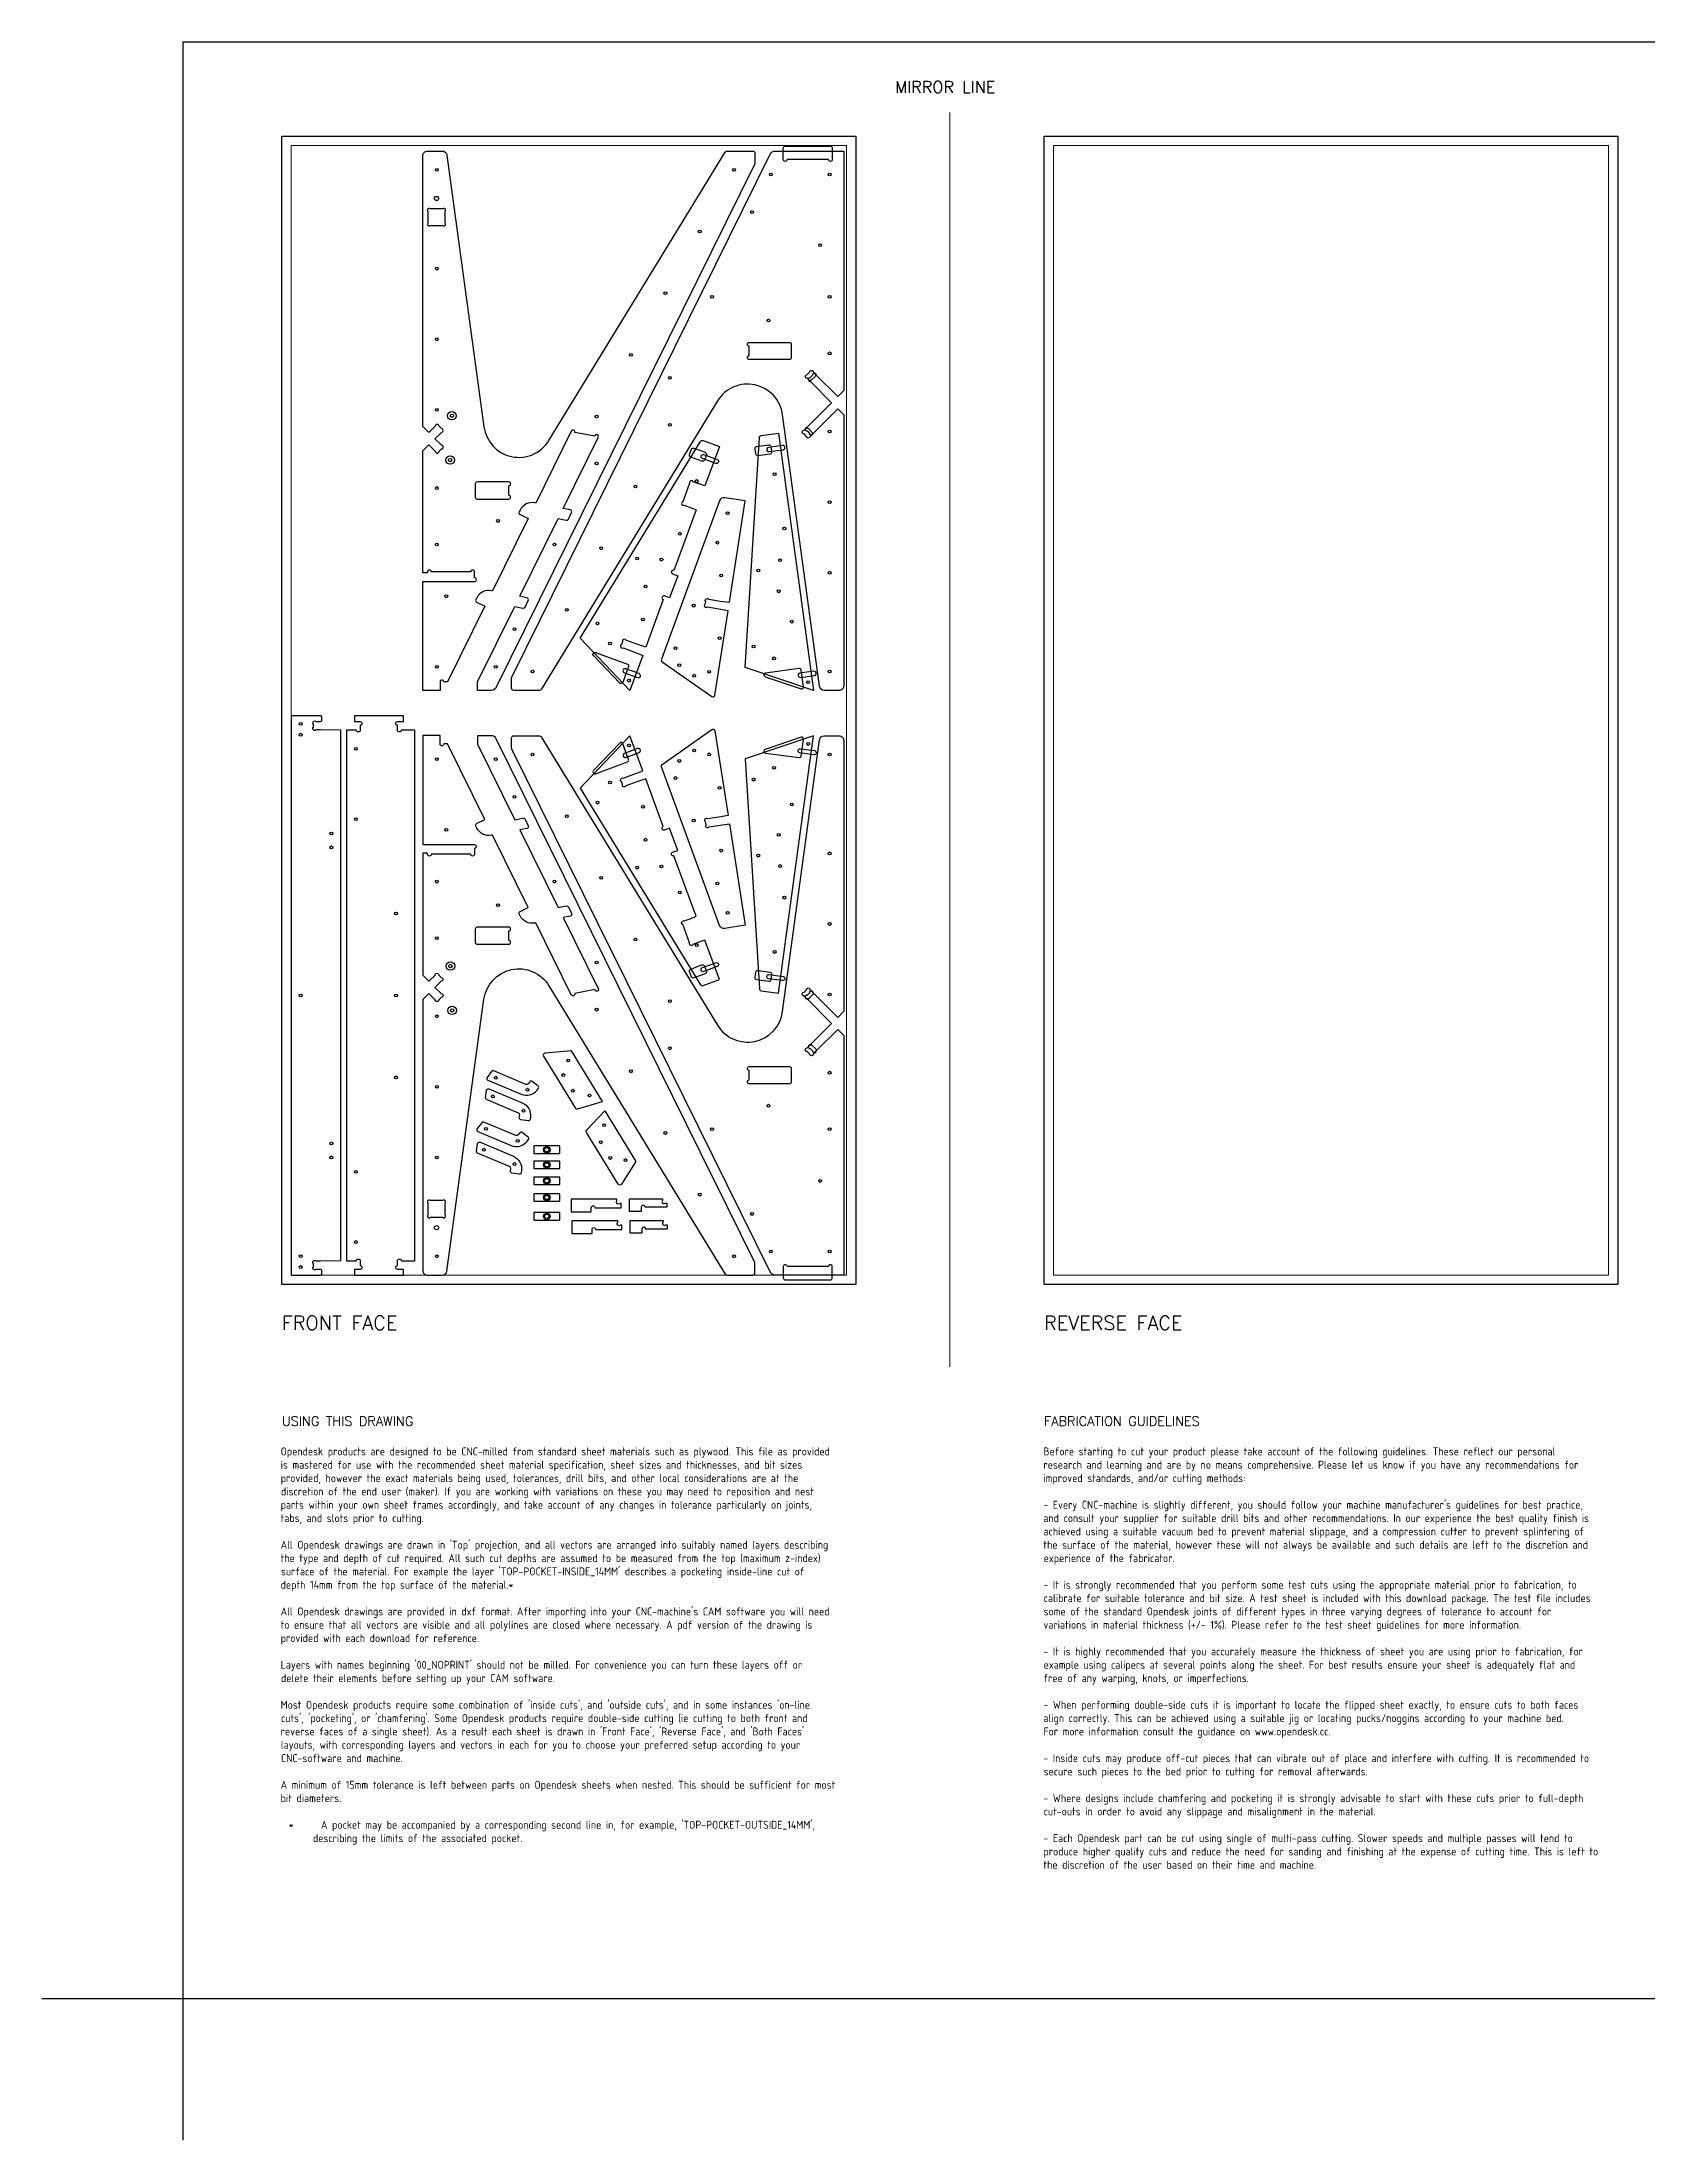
# Model space of a CAD drawing. Header units: millimetres. Extents: x -300 to 5880, y -300 to 4158.
# Drawn here: x -300 to 3112, y -300 to 4158 of the extents above; entities that cross this region are included whole.
import ezdxf
from ezdxf.enums import TextEntityAlignment as Align

# ---------------------------------------------------------------- set-up
doc = ezdxf.new("R2010")
doc.units = ezdxf.units.MM
doc.layers.add('00-NOPRINT_TEXT', color=7, linetype='Continuous', lineweight=25)
doc.layers.add('00_NOPRINT_TOLERANCE', color=7, linetype='Continuous', lineweight=5)
for name, color, linetype, lineweight, true_color in [('BOARD_$TH-NOMINAL', 3, 'Continuous', 30, 0x00ff00), ('TOP-CUT-INSIDE_18.000MM', 1, 'Continuous', 25, 0xff1c00), ('TOP-CUT-OUTSIDE_18.000MM', 220, 'Continuous', 25, 0xff00d1), ('TOP-HOLE-6.000MM-DIAM_14.000MM', 220, 'Continuous', 25, 0xff00c7), ('TOP-HOLE-6.000MM-DIAM_18.000MM', 3, 'Continuous', 25, 0x00ff0c), ('TOP-HOLE-6.000MM-DIAM_5.000MM', 220, 'Continuous', 25, 0xff00de), ('TOP-HOLE-7.000MM-DIAM_18.000MM', 3, 'Continuous', 25, 0x00ff0c), ('TOP-HOLE-9.000MM-DIAM_14.000MM', 220, 'Continuous', 25, 0xff00c7), ('TOP-HOLE-9.000MM-DIAM_18.000MM', 3, 'Continuous', 25, 0x00ff0c), ('TOP-POCKET-INSIDE_1.000MM', 3, 'Continuous', 25, 0x0eff00), ('TOP-POCKET-INSIDE_12.000MM', 140, 'Continuous', 25, 0x00b1ff), ('TOP-POCKET-INSIDE_4.000MM', 160, 'Continuous', 25, 0x0026ff), ('TOP-POCKET-INSIDE_9.000MM', 60, 'Continuous', 25, 0xb0ff00), ('TOP-POCKET-OUTSIDE_1.000MM', 60, 'Continuous', 25, 0xb2ff00)]:
    doc.layers.add(name, color=color, linetype=linetype, lineweight=lineweight, true_color=true_color)
doc.styles.add('OD-ISOCP-17_240', font='isocp.shx')
doc.styles.add('OD-ISOCP-17_241', font='isocp.shx')
doc.styles.add('OD-ISOCP-17_242', font='isocp.shx')
doc.styles.add('OD-ISOCP-17_243', font='isocp.shx')
doc.styles.add('OD-ISOCP-17_244', font='isocp.shx')
doc.styles.add('OD-ISOCP-17_245', font='isocp.shx')
doc.styles.add('OD-ISOCP-17_246', font='isocp.shx')
doc.styles.add('OD-ISOCP-17_247', font='isocp.shx')
doc.styles.add('OD-ISOCP-17_248', font='isocp.shx')
doc.styles.add('OD-ISOCP-17_249', font='isocp.shx')
doc.styles.add('OD-ISOCP-17_250', font='isocp.shx')
doc.styles.add('OD-ISOCP-17_251', font='isocp.shx')
doc.styles.add('OD-ISOCP-17_252', font='isocp.shx')
doc.styles.add('OD-ISOCP-17_253', font='isocp.shx')
doc.styles.add('OD-ISOCP-17_254', font='isocp.shx')
doc.styles.add('OD-ISOCP-17_255', font='isocp.shx')
doc.styles.add('OD-ISOCP-17_256', font='isocp.shx')
doc.styles.add('OD-ISOCP-17_257', font='isocp.shx')
doc.styles.add('OD-ISOCP-17_258', font='isocp.shx')
doc.styles.add('OD-ISOCP-17_259', font='isocp.shx')
doc.styles.add('OD-ISOCP-17_260', font='isocp.shx')
doc.styles.add('OD-ISOCP-17_261', font='isocp.shx')
doc.styles.add('OD-ISOCP-17_262', font='isocp.shx')
doc.styles.add('OD-ISOCP-17_263', font='isocp.shx')
doc.styles.add('OD-ISOCP-17_264', font='isocp.shx')
doc.styles.add('OD-ISOCP-17_265', font='isocp.shx')
doc.styles.add('OD-ISOCP-17_266', font='isocp.shx')
doc.styles.add('OD-ISOCP-17_267', font='isocp.shx')
doc.styles.add('OD-ISOCP-17_268', font='isocp.shx')
doc.styles.add('OD-ISOCP-17_269', font='isocp.shx')
doc.styles.add('OD-ISOCP-17_270', font='isocp.shx')
doc.styles.add('OD-ISOCP-17_271', font='isocp.shx')
doc.styles.add('OD-ISOCP-17_272', font='isocp.shx')
doc.styles.add('OD-ISOCP-17_273', font='isocp.shx')
doc.styles.add('OD-ISOCP-17_274', font='isocp.shx')
doc.styles.add('OD-ISOCP-17_275', font='isocp.shx')
doc.styles.add('OD-ISOCP-17_276', font='isocp.shx')
doc.styles.add('OD-ISOCP-17_277', font='isocp.shx')
doc.styles.add('OD-ISOCP-17_278', font='isocp.shx')
doc.styles.add('OD-ISOCP-17_279', font='isocp.shx')
doc.styles.add('OD-ISOCP-17_280', font='isocp.shx')
doc.styles.add('OD-ISOCP-17_281', font='isocp.shx')
doc.styles.add('OD-ISOCP-17_282', font='isocp.shx')
doc.styles.add('OD-ISOCP-17_283', font='isocp.shx')
doc.styles.add('OD-ISOCP-17_284', font='isocp.shx')
doc.styles.add('OD-ISOCP-17_285', font='isocp.shx')
doc.styles.add('OD-ISOCP-17_286', font='isocp.shx')
doc.styles.add('OD-ISOCP-17_287', font='isocp.shx')
doc.styles.add('OD-ISOCP-17_288', font='isocp.shx')
doc.styles.add('OD-SIMPLEX-20_87', font='simplex.shx')
doc.styles.add('OD-SIMPLEX-20_88', font='simplex.shx')
doc.styles.add('OD-SIMPLEX-25_89', font='simplex.shx')
doc.styles.add('OD-SIMPLEX-30_88', font='simplex.shx')
doc.styles.add('OD-SIMPLEX-30_89', font='simplex.shx')

# ---------------------------------------------------------------- blocks, each defined once
blk = doc.blocks.new('Borders Opendesk_7')
at = {"layer": '00-NOPRINT_TEXT'}
for p, q in [((0, 4158), (5880, 4158)), ((0, 0), (0, 4158)), ((0, 0), (-300, 0)), ((0, -300), (0, 0)), ((5880, 0), (0, 0))]:
    blk.add_line(p, q, dxfattribs=at)
at = {"layer": '00_NOPRINT_TOLERANCE', "ltscale": 0.379043}
blk.add_line((1630, 1343.2), (1630, 4008), dxfattribs=at)
at = {"layer": '00_NOPRINT_TOLERANCE', "ltscale": 0.379202}
for p, q in [((210, 3958), (1430, 3958)), ((210, 1518), (210, 3958)), ((1430, 3958), (1430, 1518)), ((1830, 3958), (3050, 3958)), ((1830, 1518), (1830, 3958)), ((3050, 3958), (3050, 1518)), ((1430, 1518), (210, 1518)), ((3050, 1518), (1830, 1518))]:
    blk.add_line(p, q, dxfattribs=at)
at = {"layer": '00_NOPRINT_TOLERANCE', "ltscale": 0.380876}
for p, q in [((230, 3938), (1410, 3938)), ((1850, 3938), (3030, 3938)), ((1410, 1538), (230, 1538)), ((3030, 1538), (1850, 1538))]:
    blk.add_line(p, q, dxfattribs=at)
at = {"layer": '00_NOPRINT_TOLERANCE', "ltscale": 0.380023}
for p, q in [((230, 1538), (230, 3938)), ((1410, 3938), (1410, 1538)), ((1850, 1538), (1850, 3938)), ((3030, 3938), (3030, 1538))]:
    blk.add_line(p, q, dxfattribs=at)
at = {"layer": 'BOARD_$TH-NOMINAL'}
for p, q in [((210, 3958), (1430, 3958)), ((210, 1518), (210, 3958)), ((1430, 3958), (1430, 1518)), ((1830, 3958), (3050, 3958)), ((1830, 1518), (1830, 3958)), ((3050, 3958), (3050, 1518)), ((1430, 1518), (210, 1518)), ((3050, 1518), (1830, 1518))]:
    blk.add_line(p, q, dxfattribs=at)
at = {"layer": '00-NOPRINT_TEXT', "style": 'OD-SIMPLEX-25_89'}
blk.add_text('MIRROR LINE', height=25, dxfattribs=at).set_placement((1513.3, 4049.9))
at = {"layer": '00-NOPRINT_TEXT', "color": 7}
for s, height, style, p in [('FRONT FACE', 30, 'OD-SIMPLEX-30_89', (210, 1451.3)), ('REVERSE FACE', 30, 'OD-SIMPLEX-30_88', (1830, 1451.3)), ('USING THIS DRAWING', 20, 'OD-SIMPLEX-20_88', (210, 1237.4)), ('FABRICATION GUIDELINES', 20, 'OD-SIMPLEX-20_87', (1830, 1237.4))]:
    blk.add_text(s, height=height, dxfattribs=dict(at, style=style)).set_placement(p, align=Align.TOP_LEFT)
for s, style, p in [('Opendesk products are designed to be CNC-milled from standard sheet materials such as plywood. This file as provided', 'OD-ISOCP-17_265', (207.4, 1154.7)), ('Before starting to cut your product please take account of the following guidelines. These reflect our personal', 'OD-ISOCP-17_240', (1828.7, 1154.7)), ('is mastered for use with the recommended sheet material specification, sheet sizes and thicknesses, and bit sizes', 'OD-ISOCP-17_266', (207.4, 1126.3)), ('provided, however the exact materials being used, tolerances, drill bits, and other local considerations are at the', 'OD-ISOCP-17_267', (207.4, 1098)), ('research and learning and are by no means comprehensive. Please let us know if you have any recommendations for', 'OD-ISOCP-17_241', (1828.7, 1126.3)), ('improved standards, and/or cutting methods:', 'OD-ISOCP-17_242', (1828.7, 1098)), ('discretion of the end user (maker). If you are working with variations on these you may need to reposition and nest', 'OD-ISOCP-17_268', (208.1, 1069.7)), ('tabs, and slots prior to cutting.', 'OD-ISOCP-17_270', (207.4, 1013)), ('parts within your own sheet frames accordingly, and take account of any changes in tolerance particularly on joints,', 'OD-ISOCP-17_269', (207.4, 1041.3)), ("- Every CNC-machine is slightly different, you should follow your machine manufacturer's guidelines for best practice,", 'OD-ISOCP-17_243', (1828.7, 1041.3)), ('and consult your supplier for suitable drill bits and other recommendations. In our experience the best quality finish is', 'OD-ISOCP-17_244', (1828.7, 1013)), ('achieved using a suitable vacuum bed to prevent material slippage, and a compression cutter to prevent splintering of', 'OD-ISOCP-17_245', (1828.7, 984.7)), ('the type and depth of cut required. All such cut depths are assumed to be measured from the top (maximum z-index)', 'OD-ISOCP-17_272', (207.4, 928)), ("All Opendesk drawings are drawn in 'Top' projection, and all vectors are arranged into suitably named layers describing", 'OD-ISOCP-17_271', (207.4, 956.3)), ('the surface of the material, however these will not always be available and such details are left to the discretion and', 'OD-ISOCP-17_246', (1828.7, 956.3)), ('experience of the fabricator.', 'OD-ISOCP-17_247', (1829.2, 928)), ("surface of the material. For example the layer 'TOP-POCKET-INSIDE_14MM' describes a pocketing inside-line cut of", 'OD-ISOCP-17_273', (208, 899.7)), ('depth 14mm from the top surface of the material.*', 'OD-ISOCP-17_274', (207.4, 871.3)), ('- It is strongly recommended that you perform some test cuts using the appropriate material prior to fabrication, to', 'OD-ISOCP-17_248', (1828.7, 871.3)), ('calibrate for suitable tolerance and bit size. A test sheet is included with this download package. The test file includes', 'OD-ISOCP-17_249', (1829.3, 843)), ('to ensure that all vectors are visible and all polylines are closed where necessary. A pdf version of the drawing is', 'OD-ISOCP-17_276', (207.4, 786.3)), ("All Opendesk drawings are provided in dxf format. After importing into your CNC-machine's CAM software you will need", 'OD-ISOCP-17_275', (207.4, 814.7)), ('variations in material thickness (+/- 1%). Please refer to the test sheet guidelines for more information.', 'OD-ISOCP-17_251', (1828.7, 786.3)), ('some of the standard Opendesk joints of different types in three varying degrees of tolerance to account for', 'OD-ISOCP-17_250', (1829.2, 814.7)), ('provided with each download for reference.', 'OD-ISOCP-17_277', (207.4, 758)), ("Layers with names beginning '00_NOPRINT' should not be milled. For convenience you can turn these layers off or", 'OD-ISOCP-17_278', (207.4, 701.3)), ('- It is highly recommended that you accurately measure the thickness of sheet you are using prior to fabrication, for', 'OD-ISOCP-17_252', (1828.7, 729.7)), ('example using calipers at several points along the sheet. For best results ensure your sheet is adequately flat and', 'OD-ISOCP-17_253', (1829.2, 701.3)), ('delete their elements before setting up your CAM software.', 'OD-ISOCP-17_279', (208.1, 673)), ('free of any warping, knots, or imperfections.', 'OD-ISOCP-17_254', (1828.7, 673)), ("Most Opendesk products require some combination of 'inside cuts', and 'outside cuts', and in some instances 'on-line", 'OD-ISOCP-17_280', (207.4, 616.3)), ('- When performing double-side cuts it is important to locate the flipped sheet exactly, to ensure cuts to both faces', 'OD-ISOCP-17_255', (1828.7, 616.3)), ("reverse faces of a single sheet). As a result each sheet is drawn in 'Front Face', 'Reverse Face', and 'Both Faces'", 'OD-ISOCP-17_282', (207.4, 559.7)), ("cuts', 'pocketing', or 'chamfering'. Some Opendesk products require double-side cutting (ie cutting to both front and", 'OD-ISOCP-17_281', (208.1, 588)), ('align correctly. This can be achieved using a suitable jig or locating pucks/noggins according to your machine bed.', 'OD-ISOCP-17_256', (1828.7, 588)), ('layouts, with corresponding layers and vectors in each for you to choose your preferred setup according to your', 'OD-ISOCP-17_283', (207.8, 531.3)), ('For more information consult the guidance on www.opendesk.cc.', 'OD-ISOCP-17_257', (1828.7, 559.7)), ('CNC-software and machine.', 'OD-ISOCP-17_284', (208.2, 503)), ('- Inside cuts may produce off-cut pieces that can vibrate out of place and interfere with cutting. It is recommended to', 'OD-ISOCP-17_258', (1828.7, 503)), ('secure such pieces to the bed prior to cutting for removal afterwards.', 'OD-ISOCP-17_259', (1829.2, 474.7)), ('A minimum of 15mm tolerance is left between parts on Opendesk sheets when nested. This should be sufficient for most', 'OD-ISOCP-17_285', (207.4, 446.3)), ('bit diameters.', 'OD-ISOCP-17_286', (207.4, 418)), ('- Where designs include chamfering and pocketing it is strongly advisable to start with these cuts prior to full-depth', 'OD-ISOCP-17_260', (1828.7, 418)), ('cut-outs in order to avoid any slippage and misalignment in the material.', 'OD-ISOCP-17_261', (1829.3, 389.7)), ("*      A pocket may be accompanied by a corresponding second line in, for example, 'TOP-POCKET-OUTSIDE_14MM',", 'OD-ISOCP-17_287', (224.4, 361.3)), ('describing the limits of the associated pocket.', 'OD-ISOCP-17_288', (276.1, 333)), ('- Each Opendesk part can be cut using single of multi-pass cutting. Slower speeds and multiple passes will tend to', 'OD-ISOCP-17_262', (1828.7, 333)), ('produce higher quality cuts and reduce the need for sanding and finishing at the expense of cutting time. This is left to', 'OD-ISOCP-17_263', (1828.7, 304.7)), ('the discretion of the user based on their time and machine.', 'OD-ISOCP-17_264', (1828.7, 276.3))]:
    blk.add_text(s, height=17, dxfattribs=dict(at, style=style)).set_placement(p)

msp = doc.modelspace()

# ---------------------------------------------------------------- linework, layer by layer
at = {"layer": 'TOP-CUT-INSIDE_18.000MM'}
for points in [[(551.3, 3803.3), (526.2, 3803.3, 1.000177), (520.5, 3797.6), (520.5, 3773.7, 1.000177), (526.2, 3768.1), (551.3, 3768.1, 1.000177), (556.9, 3773.7), (556.9, 3797.6, 1.000151)], [(621, 3190.8, 0.414214), (625, 3186.8), (692.2, 3186.8, 1), (692.2, 3194.8), (692.2, 3215.2, 1), (692.2, 3223.2), (625, 3223.2, 0.414214), (621, 3219.2)], [(692.2, 2248.9), (692.2, 2269.1, 1), (692.2, 2277.1), (625, 2277.1, 0.414214), (621, 2273.1), (621, 2244.9, 0.414214), (625, 2240.9), (692.2, 2240.9, 1)]]:
    msp.add_lwpolyline(points, format="xyb", close=True, dxfattribs=at)
msp.add_lwpolyline([(526.2, 1660.8), (551.3, 1660.8, 1), (556.9, 1666.4), (556.9, 1690.3, 1), (551.3, 1696), (526.2, 1696, 1), (520.5, 1690.3), (520.5, 1666.4, 1), (526.2, 1660.8)], format="xyb", dxfattribs=at)
at = {"layer": 'TOP-CUT-OUTSIDE_18.000MM'}
for points in [[(716.4, 3163.3), (714.4, 3159.3, 0.414214), (716.2, 3153.9), (733.5, 3145.4), (657.5, 2991.8), (655.5, 2992.1, 0.339454), (624.2, 2976.7), (622.2, 2972.7, 0.414214), (624, 2967.4), (641.2, 2958.9), (561.8, 2798.2), (554.2, 2798.2, 1), (546.2, 2798.2), (546.2, 2780.2), (509.5, 2780.2), (509.5, 3011.4), (619.5, 3011.4, 1), (619.5, 3019.4), (619.5, 3031.8, 1), (611.5, 3031.8), (527.5, 3031.8, 1), (519.5, 3031.8), (519.5, 3029.8), (509.5, 3029.8), (509.5, 3289.1), (522.4, 3301.9), (536, 3288.3, 1), (544, 3288.3), (549, 3293.3, 1), (549, 3301.3), (535.4, 3314.9), (549, 3328.5, 1.000151), (549, 3336.5), (544, 3341.6, 1), (536, 3341.6), (522.4, 3328), (509.5, 3340.8), (509.5, 3916.3, -0.414214), (519.5, 3926.3), (550.8, 3926.3, -0.375079), (560.7, 3917.6), (639.4, 3340.2, 0.705335), (777.7, 3311.2), (1152.6, 3924.1, -0.261164), (1156.4, 3926.3), (1210.9, 3926.3, -0.414214), (1215.4, 3921.8), (1215.4, 3899.9, -0.115262), (1214.9, 3897.9), (665.8, 2786.9, -0.285329), (655.1, 2780.2), (625.8, 2780.2), (625.8, 2798.2), (705.1, 2958.6), (722.4, 2955.1, 0.339454), (726.8, 2957.3), (733.7, 2971.4, 0.493145), (730.9, 2977.1), (715.7, 2980.1), (797.3, 3145.1), (814.6, 3141.7, 0.339454), (819, 3143.8), (825.9, 3157.9, 0.493145), (823.1, 3163.6), (808, 3166.7), (882.5, 3317.5, 1.140281), (875, 3320.1), (832.7, 3328.5, 0.876976), (825.2, 3331.1), (749.7, 3178.3), (747.7, 3178.7, 0.339454), (716.4, 3163.3)], [(934.2, 2883.4), (932.1, 2877.7, 1), (935.5, 2870.4), (958.3, 2862), (977.1, 2854.6), (949.8, 2780.2), (844.2, 2891.2), (1099.9, 3309.2, -0.35756), (1105.3, 3311), (1139.9, 3298.3), (1109.3, 3214.9), (1098.2, 3218.4), (1083.8, 3223.7, 1), (1076.5, 3220.4), (1062, 3180.9, 1), (1065.4, 3173.6), (1079.8, 3168.3), (1090.6, 3163.8), (1043.4, 3035.2, 1), (1040.6, 3027.7), (1051.4, 3023.7), (1034.2, 2976.8), (1023.4, 2980.8, 1), (1020.6, 2973.2), (983.4, 2871.9), (964.3, 2878.3), (941.4, 2886.7, 1), (934.2, 2883.4)], [(295, 2723, 0.414334), (292, 2726), (230, 2726), (230, 1538), (292, 1538, 0.414214), (295, 1541), (295, 1546.9, 0.414214), (292, 1549.9), (282.7, 1549.9, -1), (277, 1555.6), (277, 1562.2, -1), (282.7, 1567.9), (292, 1567.9), (335.2, 1568.7), (335.2, 2695.4), (292, 2696.1), (282.7, 2696.1, -1.000205), (277, 2701.8), (277, 2708.5, -0.999795), (282.7, 2714.1), (292, 2714.1, 0.414093), (295, 2717.1), (295, 2723)], [(655.5, 2472.4, -0.339454), (624.2, 2487.8), (622.2, 2491.8, -0.414214), (624, 2497.2), (641.2, 2505.7), (561.8, 2666.4), (554.2, 2666.4, -1), (546.2, 2666.4), (546.2, 2684.4), (509.5, 2684.4), (509.5, 2452.6), (619.5, 2452.6, -1), (619.5, 2444.6), (619.5, 2432.2, -1), (611.5, 2432.2), (527.5, 2432.2, -1), (519.5, 2432.2), (519.5, 2434.2), (509.5, 2434.2), (509.5, 2175), (522.4, 2162.1), (535.5, 2175.2, -1.000151), (543.5, 2175.2), (548.5, 2170.2, -1.000151), (548.5, 2162.2), (535.4, 2149.1), (548.6, 2135.9, -1.000151), (548.6, 2127.9), (543.6, 2122.9, -1.000151), (535.6, 2122.9), (522.4, 2136.1), (509.5, 2123.2), (509.5, 1547.8, 0.414214), (519.5, 1537.8), (550.8, 1537.8, 0.375079), (560.7, 1546.4), (639.4, 2123.8, -0.705335), (777.7, 2152.8), (1152.6, 1539.9, 0.261164), (1156.4, 1537.8), (1210.9, 1537.8, 0.414214), (1215.4, 1542.3), (1215.4, 1564.2, 0.115262), (1214.9, 1566.2), (665.8, 2677.2, 0.285329), (655.1, 2683.9), (625.8, 2683.9), (625.8, 2665.9), (705.1, 2505.5), (722.4, 2508.9, -0.339454), (726.8, 2506.8), (733.7, 2492.7, -0.493145), (730.9, 2487), (715.7, 2483.9), (797.3, 2318.9), (814.6, 2322.4, -0.339454), (819, 2320.2), (825.9, 2306.1, -0.493145), (823.1, 2300.4), (808, 2297.4), (882.5, 2146.5, -1.213538), (874.9, 2144.5), (832.7, 2136, -0.876976), (825.2, 2133.5), (749.7, 2286.2), (747.7, 2285.9, -0.339454), (716.4, 2301.3), (714.4, 2305.3, -0.414214), (716.2, 2310.6), (733.5, 2319.1), (657.5, 2472.8), (655.5, 2472.4)], [(1024.7, 1690.8), (1028, 1690.8), (1028, 1681.9), (982, 1681.9, 1), (974, 1681.9), (974, 1673.1), (949, 1673.1), (949, 1700.1), (1019, 1700.1), (1019, 1696.5, 1), (1024.7, 1690.8)], [(1025.9, 1644.6), (1029.2, 1644.6), (1029.2, 1635.7), (983.2, 1635.7, 1), (975.2, 1635.7), (975.2, 1626.9), (950.2, 1626.9), (950.2, 1653.9), (1020.2, 1653.9), (1020.2, 1650.3, 1), (1025.9, 1644.6)]]:
    msp.add_lwpolyline(points, format="xyb", dxfattribs=at)
for points in [[(698.4, 2806.6, -0.115262), (698.9, 2808.6), (1248, 3919.6, -0.285329), (1258.7, 3926.3), (1404.3, 3926.3), (1404.3, 3417.4), (1391.4, 3404.6), (1346, 3450, 1.000151), (1338, 3450), (1333, 3445, 1), (1333, 3437), (1378.4, 3391.5), (1326.3, 3339.4, 1), (1326.3, 3331.4), (1331.3, 3326.4, 1.000151), (1339.3, 3326.4), (1391.4, 3378.5), (1404.3, 3365.7), (1404.3, 2790.2, -0.414214), (1394.3, 2780.2), (1363, 2780.2, -0.375079), (1353.1, 2788.9), (1274.4, 3366.2, 0.705335), (1136.1, 3395.2), (761.2, 2782.4, -0.261164), (757.4, 2780.2), (702.9, 2780.2, -0.414214), (698.4, 2784.7)], [(1265.6, 3327.1), (1340.1, 2780.2), (1194.9, 2828.9), (1225.1, 3317.9, -0.35756), (1229, 3322.1)], [(1109.9, 2963.2), (1110.8, 2969.2, -1), (1117.3, 2973.9), (1141.4, 2970.1), (1161.4, 2967.5), (1194.9, 3182.9), (1151.3, 3189.7, 0.35756), (1140.3, 3183.3), (1016.7, 2846.3, 0.339454), (1018.3, 2841.1), (1123.6, 2767, 0.556021), (1130.6, 2770), (1158.6, 2949.3), (1138.7, 2952.9), (1114.6, 2956.7, -1)], [(376.6, 2714, -1), (376.6, 2706), (376.6, 2696, -1), (368.6, 2696), (347.2, 2696), (347.2, 1568), (368.6, 1568, -1), (376.6, 1568), (376.6, 1558, -1), (376.6, 1550), (364.2, 1550), (364.2, 1538), (468.2, 1538), (468.2, 1550), (455.8, 1550, -1), (455.8, 1558), (455.8, 1568, -1), (463.8, 1568), (492.7, 1568), (492.7, 2696), (463.8, 2696, -1), (455.8, 2696), (455.8, 2706, -1), (455.8, 2714), (468.2, 2714), (468.2, 2726), (364.2, 2726), (364.2, 2714)], [(1338, 2014.1, 1), (1346, 2014.1), (1391.4, 2059.5), (1404.3, 2046.6), (1404.3, 1537.8), (1258.7, 1537.8, -0.285329), (1248, 1544.5), (698.9, 2655.5, -0.115262), (698.4, 2657.5), (698.4, 2679.4, -0.414214), (702.9, 2683.9), (757.4, 2683.9, -0.261164), (761.2, 2681.7), (1136.1, 2068.8, 0.705335), (1274.4, 2097.8), (1353.1, 2675.2, -0.375079), (1363, 2683.9), (1394.3, 2683.9, -0.414214), (1404.3, 2673.9), (1404.3, 2098.4), (1391.4, 2085.5), (1339.3, 2137.7, 1.000151), (1331.3, 2137.7), (1326.3, 2132.7, 1), (1326.3, 2124.7), (1378.4, 2072.5), (1333, 2027.1, 1), (1333, 2019.1)], [(1083.8, 2240.3, -1), (1076.5, 2243.7), (1062, 2283.2, -1), (1065.4, 2290.5), (1079.8, 2295.7), (1090.6, 2300.2), (1043.4, 2428.9, -1), (1040.6, 2436.4), (1051.4, 2440.3), (1034.2, 2487.3), (1023.4, 2483.3, -1), (1020.6, 2490.8), (983.4, 2592.2), (964.3, 2585.7), (941.4, 2577.3, -1), (934.2, 2580.7), (932.1, 2586.4, -1), (935.5, 2593.7), (958.3, 2602), (977.1, 2609.5), (949.8, 2683.9), (844.2, 2572.8), (1099.9, 2154.9, 0.35756), (1105.3, 2153), (1139.9, 2165.7), (1109.3, 2249.2), (1098.2, 2245.6)], [(1109.9, 2500.9), (1110.8, 2494.9, 1), (1117.3, 2490.2), (1141.4, 2493.9), (1161.4, 2496.5), (1194.9, 2281.1), (1151.3, 2274.3, -0.35756), (1140.3, 2280.8), (1016.7, 2617.7, -0.339454), (1018.3, 2623), (1123.6, 2697.1, -0.556021), (1130.6, 2694.1), (1158.6, 2514.7), (1138.7, 2511.1), (1114.6, 2507.4, 1)], [(1229, 2142), (1265.6, 2137), (1340.1, 2683.9), (1194.9, 2635.1), (1225.1, 2146.2, 0.35756)], [(838.4, 1891), (891.7, 1906.7), (825.6, 2014.7), (769.5, 2009.6, 0.556021), (766.1, 2002.8), (833.3, 1892.9, 0.339454)], [(754.4, 1939.9), (742.1, 1949.5, 0.414214), (736.7, 1948.8), (733.2, 1944.3, -0.339454), (728.4, 1943), (660.5, 1971.5, 0.339454), (655.9, 1970.3), (646.3, 1957.8, 0.493145), (647.8, 1951.8), (718.7, 1922.1, 0.339454), (752.4, 1931), (755.1, 1934.5, 0.414214)], [(645.1, 1910.7, -0.339454), (642.7, 1914.8), (644.9, 1930.4, -0.493145), (650.2, 1933.4), (721.1, 1903.7, -0.339454), (738.4, 1873.5), (737.8, 1869.1, -0.414214), (733.4, 1865.7), (718, 1867.8, -0.414214), (714.7, 1872.2), (715.5, 1877.8, 0.339454), (713, 1882.2)], [(924.5, 1731.3), (857.3, 1841.1, -0.339454), (857.9, 1846.6), (896.2, 1886.8), (962.2, 1778.9), (932.2, 1731.2, -0.556021)], [(697.7, 1813.4, 0.339454), (731.4, 1822.3), (734.1, 1825.8, 0.414214), (733.4, 1831.2), (721.1, 1840.8, 0.414214), (715.7, 1840.1), (712.2, 1835.6, -0.339454), (707.4, 1834.3), (639.5, 1862.8, 0.339454), (634.9, 1861.6), (625.3, 1849.1, 0.493145), (626.8, 1843.1)], [(626.1, 1797.2, -0.339454), (623.7, 1801.3), (625.9, 1816.9, -0.493145), (631.2, 1820), (702.1, 1790.2, -0.339454), (719.4, 1760), (718.8, 1755.6, -0.414214), (714.4, 1752.3), (699, 1754.4, -0.414214), (695.7, 1758.8), (696.5, 1764.4, 0.339454), (694, 1768.7)], [(867.6, 1681.1, -1), (875.6, 1681.1), (931.3, 1681.1), (931.3, 1690), (928, 1690, -1), (922.3, 1695.7), (922.3, 1699.3), (824.7, 1699.3), (824.7, 1672.3), (867.6, 1672.3)], [(869.2, 1634.9, -1), (877.2, 1634.9), (932.9, 1634.9), (932.9, 1643.8), (929.5, 1643.8, -1), (923.9, 1649.5), (923.9, 1653.1), (826.3, 1653.1), (826.3, 1626.1), (869.2, 1626.1)]]:
    msp.add_lwpolyline(points, format="xyb", close=True, dxfattribs=at)
for points in [[(745.5, 1812.2), (745.5, 1796.2), (800.5, 1796.2), (800.5, 1812.2)], [(745.5, 1780.1), (745.5, 1764.1), (800.5, 1764.1), (800.5, 1780.1)], [(745.5, 1746.2), (745.5, 1730.2), (800.5, 1730.2), (800.5, 1746.2)], [(745.5, 1710.8), (745.5, 1694.8), (800.5, 1694.8), (800.5, 1710.8)], [(745.5, 1670.6), (745.5, 1654.6), (800.5, 1654.6), (800.5, 1670.6)]]:
    msp.add_lwpolyline(points, close=True, dxfattribs=at)
at = {"layer": 'TOP-HOLE-6.000MM-DIAM_14.000MM'}
for centre in [(539.5, 3886.3), (1171.1, 3886.3), (1249.3, 3876.3), (1374.3, 3876.3), (1209.3, 3796.3), (1098.1, 3755.3), (1354.3, 3726.3), (539.5, 3676.3), (1025.1, 3624.2), (1124.3, 3616.3), (1374.3, 3616.3), (1244.3, 3566.3), (539.5, 3526.3), (952, 3493.2), (1374.3, 3496.3), (1034.8, 3444.3), (539.5, 3376.3), (879, 3362.2), (1034.8, 3344.3), (1374.3, 3330.2), (879, 3262.2), (539.5, 3210.2), (961.8, 3213.3), (1091.7, 3225), (1257.3, 3239.7), (1374.3, 3180.2), (669.5, 3140.2), (1278.1, 3124.1), (539.5, 3090.2), (789.5, 3090.2), (888.8, 3082.2), (1056, 3113.1), (965.3, 3060.3), (1222.7, 3035), (1374.3, 3030.2), (559.5, 2980.2), (815.7, 2951.2), (704.5, 2910.2), (880.8, 2922.3), (1046.7, 2870), (1212.7, 2873.5), (539.5, 2830.2), (664.5, 2830.2), (742.7, 2820.2), (1054.7, 2833.8), (1086.5, 2811.4), (1118.1, 2819.7), (1374.3, 2820.2), (250, 2709), (250, 2686), (367.2, 2656), (539.5, 2633.9), (664.5, 2633.9), (742.7, 2643.9), (1054.7, 2630.2), (1086.5, 2652.6), (1118.1, 2644.3), (1374.3, 2643.9), (1046.7, 2594), (1212.7, 2590.6), (704.5, 2553.9), (880.8, 2541.8), (367.2, 2506.7), (815.7, 2512.8), (315.2, 2476), (559.5, 2483.9), (315.2, 2446.7), (1222.7, 2429.1), (1374.3, 2433.9), (539.5, 2373.9), (789.5, 2373.9), (888.8, 2381.8), (965.3, 2403.7), (669.5, 2323.9), (1056, 2350.9), (1278.1, 2339.9), (452.7, 2306), (1374.3, 2283.9), (539.5, 2253.9), (961.8, 2250.8), (1091.7, 2239.1), (879, 2201.9), (1257.3, 2224.4), (250, 2132), (452.7, 2132), (879, 2101.9), (1034.8, 2119.8), (1374.3, 2133.9), (539.5, 2087.8), (1034.8, 2019.8), (808.1, 1962.9), (818.4, 1993.9), (952, 1970.8), (1374.3, 1967.8), (452.7, 1958), (539.5, 1937.8), (658.3, 1917.6), (664.8, 1957.2), (732.2, 1931.8), (828.4, 1929.7), (864, 1919.4), (723.6, 1887.2), (1244.3, 1897.8), (643.8, 1848.5), (894.9, 1856.4), (1025.1, 1839.8), (1124.3, 1847.8), (1374.3, 1847.8), (315.2, 1817.3), (315.2, 1788), (539.5, 1787.8), (639.3, 1804.2), (711.2, 1823.1), (887.8, 1820), (908.1, 1786.8), (940.5, 1781.9), (367.2, 1757.3), (704.6, 1773.8), (1354.3, 1737.8), (1098.1, 1708.8), (1209.3, 1667.8), (367.2, 1608), (250, 1578), (539.5, 1577.8), (1171.1, 1577.8), (1249.3, 1587.8), (1374.3, 1587.8), (250, 1555)]:
    msp.add_circle(centre, 3, dxfattribs=at)
at = {"layer": 'TOP-HOLE-6.000MM-DIAM_18.000MM'}
for centre in [(1016.6, 3058.1), (982.9, 3001), (977.5, 2931), (907.5, 2879.7), (947.8, 2801), (947.8, 2663.1), (907.5, 2584.4), (977.5, 2533), (982.9, 2463), (1016.6, 2406)]:
    msp.add_circle(centre, 3, dxfattribs=at)
at = {"layer": 'TOP-HOLE-6.000MM-DIAM_5.000MM'}
for centre in [(1157.4, 3156.6), (1135.6, 3094.1), (1269.1, 3057), (1143.9, 3024.4), (1266, 2990.8), (1085.4, 2960.3), (1294, 2926.4), (1140.4, 2891.1), (1256.2, 2848.3), (1328.7, 2797.6), (1328.7, 2666.4), (1256.2, 2615.7), (1140.4, 2573), (1085.4, 2503.7), (1294, 2537.6), (1266, 2473.2), (1143.9, 2439.7), (1269.1, 2407), (1135.6, 2370), (1157.4, 2307.4)]:
    msp.add_circle(centre, 3, dxfattribs=at)
at = {"layer": 'TOP-HOLE-7.000MM-DIAM_18.000MM'}
for centre in [(571.3, 3363.8), (567.7, 3269.6), (568.4, 2194.5), (572, 2100.2)]:
    msp.add_circle(centre, 3.5, dxfattribs=at)
at = {"layer": 'TOP-HOLE-9.000MM-DIAM_14.000MM'}
for centre in [(773, 1804.2), (773, 1772.1), (773, 1738.2), (773, 1702.8), (773, 1662.6)]:
    msp.add_circle(centre, 4.5, dxfattribs=at)
at = {"layer": 'TOP-HOLE-9.000MM-DIAM_18.000MM'}
for centre in [(538.7, 3825.4), (538.7, 1638.6)]:
    msp.add_circle(centre, 4.5, dxfattribs=at)
at = {"layer": 'TOP-POCKET-INSIDE_1.000MM'}
for centre in [(773, 1804.2), (773, 1772.1), (773, 1738.2), (773, 1702.8), (773, 1662.6)]:
    msp.add_circle(centre, 7, dxfattribs=at)
at = {"layer": 'TOP-POCKET-INSIDE_12.000MM'}
for points in [[(1275.7, 3932.3, -0.414214), (1279.7, 3936.3), (1375.9, 3936.3, -0.414214), (1379.9, 3932.3), (1379.9, 3908.3, -1), (1371.9, 3908.3), (1283.7, 3908.3, -1), (1275.7, 3908.3)], [(1292.8, 1948.4, -0.414214), (1288.8, 1944.4), (1203.6, 1944.4, -1), (1203.6, 1952.4), (1203.6, 1972.8, -1), (1203.6, 1980.8), (1288.8, 1980.8, -0.414214), (1292.8, 1976.8)], [(1379.9, 1531.8), (1379.9, 1555.8, 1), (1371.9, 1555.8), (1283.7, 1555.8, 1), (1275.7, 1555.8), (1275.7, 1531.8, 0.414214), (1279.7, 1527.8), (1375.9, 1527.8, 0.414214)]]:
    msp.add_lwpolyline(points, format="xyb", close=True, dxfattribs=at)
msp.add_lwpolyline([(1288.8, 3519.7, -0.414214), (1292.8, 3515.7), (1292.8, 3487.3, -0.414214), (1288.8, 3483.3), (1203.6, 3483.3, -1), (1203.6, 3491.3), (1203.6, 3511.7, -1), (1203.6, 3519.7), (1288.8, 3519.7)], format="xyb", dxfattribs=at)
at = {"layer": 'TOP-POCKET-INSIDE_4.000MM'}
for points in [[(1244.6, 3296.6, 1), (1245.8, 3287.6), (1275.5, 3291.7, 1), (1274.3, 3300.6)], [(966.2, 2807.4, 1), (969.3, 2815.8), (941.1, 2826.1, 1), (938, 2817.7)], [(1341.9, 2811.9, 1), (1340.7, 2820.8), (1310.9, 2816.7, 1), (1312.2, 2807.8)], [(938, 2646.4, 1), (941.1, 2637.9), (969.3, 2648.2, 1), (966.2, 2656.7)], [(1312.2, 2656.2), (1341.9, 2652.2, -1), (1340.7, 2643.3), (1310.9, 2647.3, -1)], [(1103.9, 2191.3), (1132.1, 2201.6, -1), (1135.2, 2193.2), (1107, 2182.8, -1)], [(1245.8, 2176.4), (1275.5, 2172.4, -1), (1274.3, 2163.5), (1244.6, 2167.5, -1)]]:
    msp.add_lwpolyline(points, format="xyb", close=True, dxfattribs=at)
msp.add_lwpolyline([(1132.1, 3262.4), (1103.9, 3272.8, -1), (1107, 3281.2), (1135.2, 3270.9, -1), (1132.1, 3262.4)], format="xyb", dxfattribs=at)
at = {"layer": 'TOP-POCKET-INSIDE_9.000MM'}
for points in [[(1326.6, 3451.3), (1331.6, 3456.3, -0.982629), (1339.6, 3456.3), (1343.2, 3452.8, -0.414214), (1343.2, 3447.1), (1335.8, 3439.8, -0.414214), (1330.1, 3439.8), (1326.6, 3443.3, -1)], [(1250.9, 3286.8, -0.414214), (1247.5, 3282.3), (1222.1, 3278.9, -0.414214), (1217.6, 3282.3), (1216, 3294.2, -0.414214), (1219.4, 3298.7), (1244.8, 3302.1, -0.414214), (1249.3, 3298.7)], [(1324.9, 3320), (1319.9, 3325, -1.000088), (1319.9, 3333), (1323.4, 3336.6, -0.414214), (1329.1, 3336.6), (1336.4, 3329.2, -0.414214), (1336.4, 3323.6), (1332.9, 3320, -1.000125)], [(1080.7, 3292.5, -0.414214), (1085.8, 3294.9), (1109.9, 3286.1, -0.414214), (1112.3, 3280.9), (1108.1, 3269.7, -0.414214), (1103, 3267.3), (1079, 3276.1, -0.414214), (1076.6, 3281.2)], [(934.7, 2797.1, -0.556021), (928, 2795.7), (872.3, 2854.3, -0.793301), (876.6, 2860.8), (944.6, 2835.8, -0.414214), (947, 2830.7)], [(1237, 2809.2), (1313.7, 2783.5, 0.556021), (1318.9, 2787.9), (1314.1, 2823.4, 0.414214), (1309.6, 2826.8), (1237.7, 2817, 0.793301)], [(1237.7, 2647.1), (1309.6, 2637.3, 0.414214), (1314.1, 2640.7), (1318.9, 2676.2, 0.556021), (1313.7, 2680.5), (1237, 2654.8, 0.793301)], [(928, 2668.4), (872.3, 2609.8, 0.793301), (876.6, 2603.2), (944.6, 2628.2, 0.414214), (947, 2633.4), (934.7, 2667, 0.556021)], [(1112.3, 2183.1, -0.414214), (1109.9, 2178), (1085.8, 2169.2, -0.414214), (1080.7, 2171.6), (1076.6, 2182.8, -0.414214), (1079, 2188), (1103, 2196.8, -0.414214), (1108.1, 2194.4)], [(1217.6, 2181.8, -0.414214), (1222.1, 2185.2), (1247.5, 2181.7, -0.414214), (1250.9, 2177.2), (1249.3, 2165.3, -0.414214), (1244.8, 2161.9), (1219.4, 2165.4, -0.414214), (1216, 2169.9)], [(1324.9, 2144, -1.000177), (1332.9, 2144), (1338.1, 2138.8, -0.414214), (1338.1, 2133.2), (1330.7, 2125.8, -0.414214), (1325.1, 2125.8), (1319.9, 2131, -1.000177), (1319.9, 2139)], [(1339.6, 2007.7, -1.000177), (1331.6, 2007.7), (1326.6, 2012.7, -1.000177), (1326.6, 2020.7), (1331.8, 2025.9, -0.414214), (1337.5, 2025.9), (1344.8, 2018.6, -0.414214), (1344.8, 2012.9)]]:
    msp.add_lwpolyline(points, format="xyb", close=True, dxfattribs=at)
for centre in [(571.3, 3363.8), (567.7, 3269.6), (568.4, 2194.5), (572, 2100.2)]:
    msp.add_circle(centre, 9, dxfattribs=at)
at = {"layer": 'TOP-POCKET-OUTSIDE_1.000MM'}
for centre in [(773, 1804.2), (773, 1772.1), (773, 1738.2), (773, 1702.8), (773, 1662.6)]:
    msp.add_circle(centre, 4.5, dxfattribs=at)

# ---------------------------------------------------------------- block references
msp.add_blockref('Borders Opendesk_7', (0, 0))

doc.saveas('drawing.dxf')
